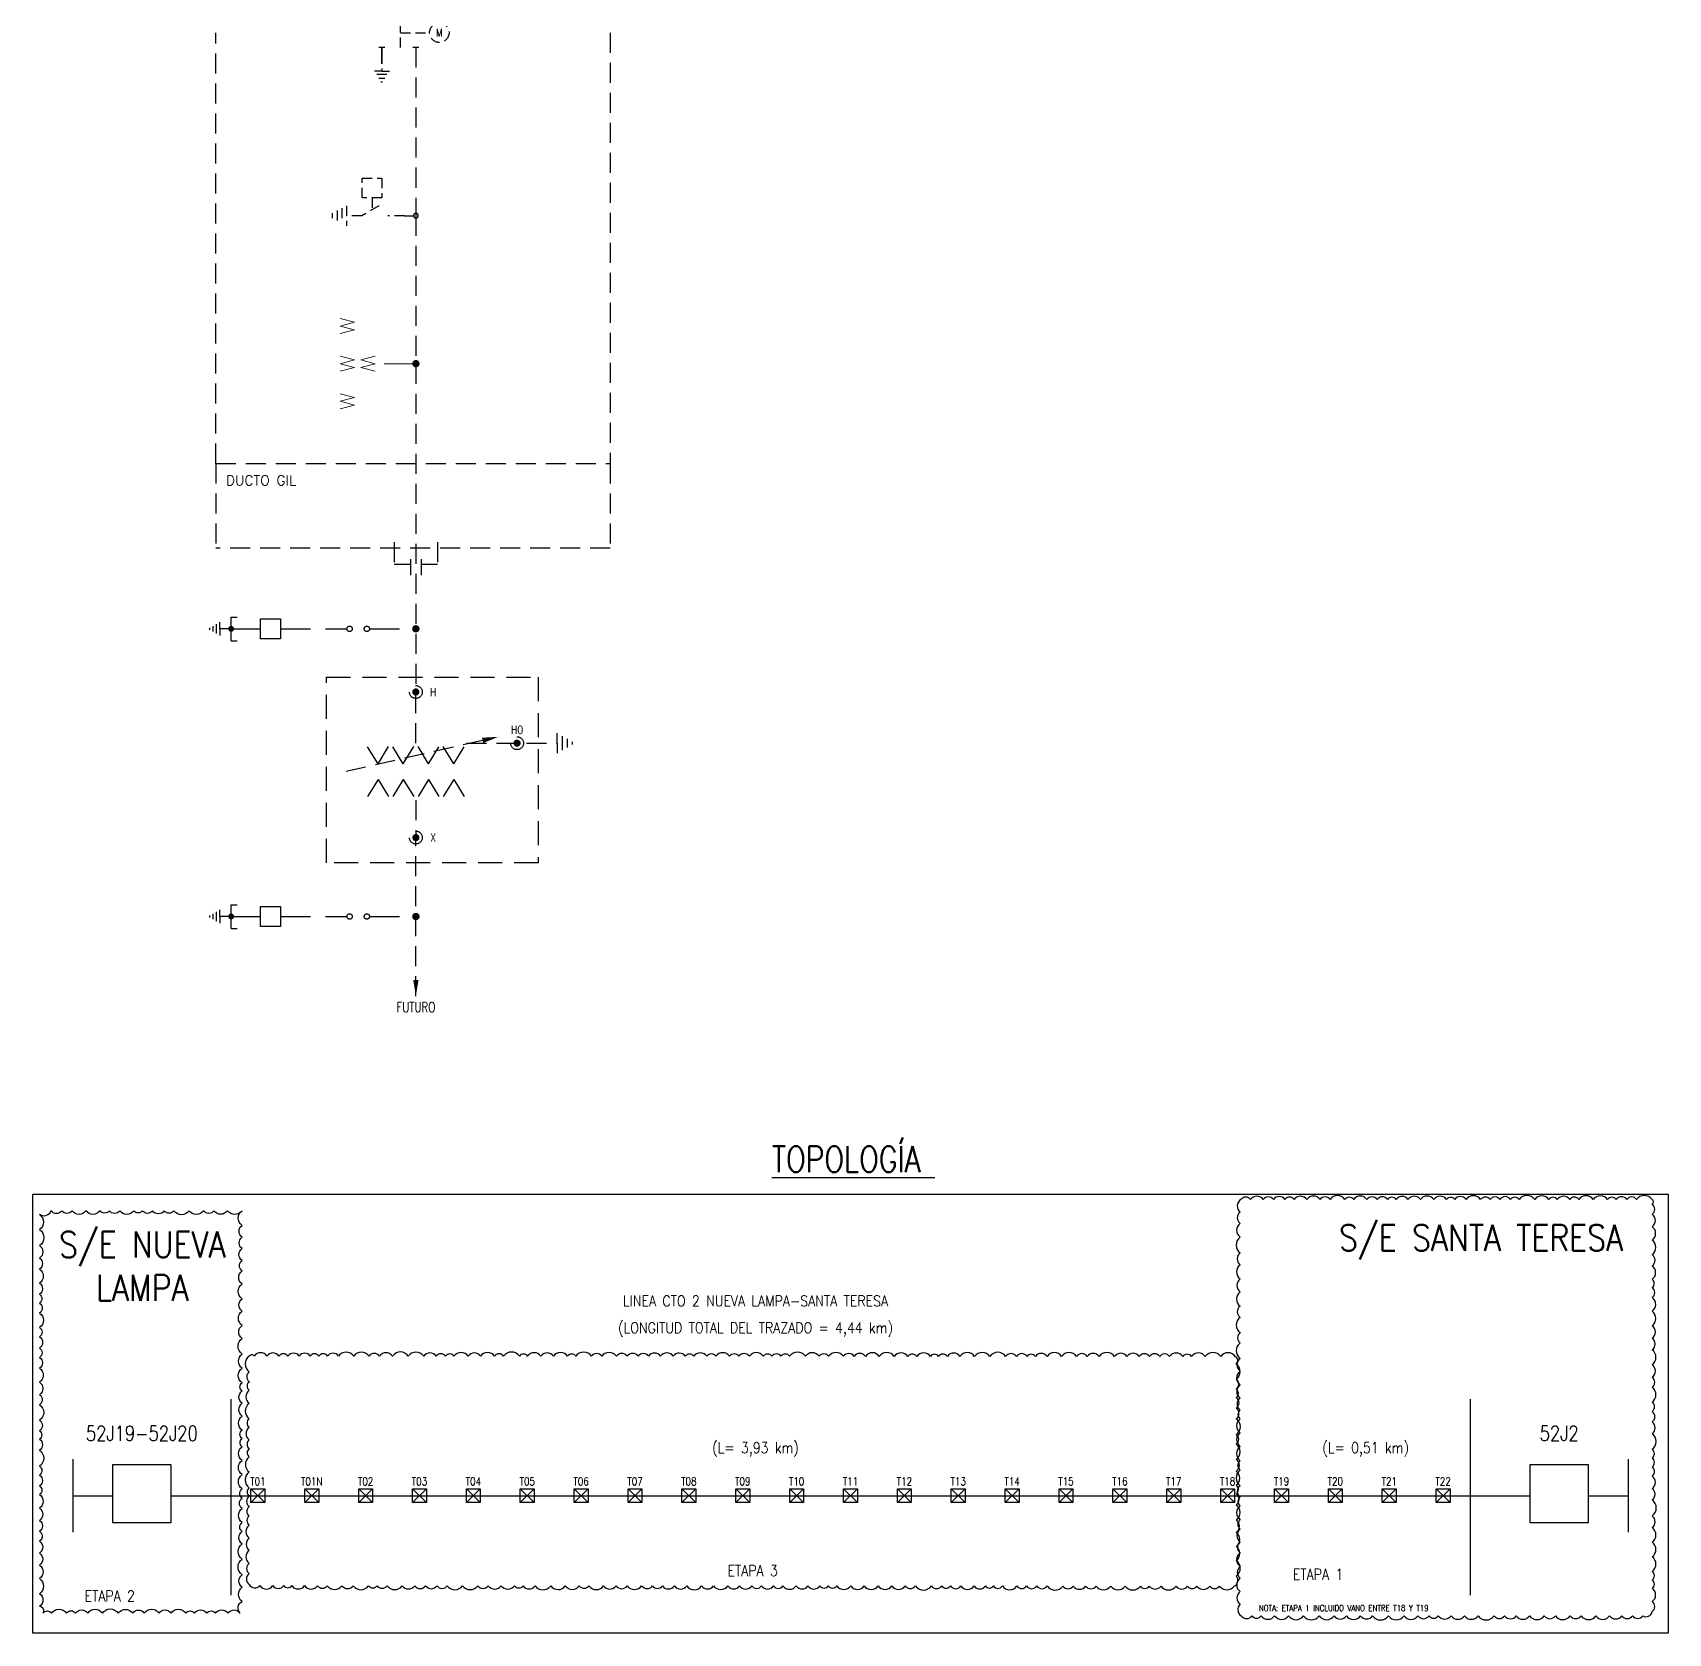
# Model space of a CAD drawing. Header units: millimetres. Extents: x 230619 to 232110, y 95653 to 96751.
# Drawn here: x 230627.9 to 231036.8, y 95793.6 to 96193.7 of the extents above; entities that cross this region are included whole.
import ezdxf
from ezdxf.enums import TextEntityAlignment as Align

# ---------------------------------------------------------------- set-up
doc = ezdxf.new("R2010")
doc.units = ezdxf.units.MM
doc.linetypes.add('DASHED', pattern=[0.75, 0.5, -0.25])
doc.linetypes.add('HIDDENX2', pattern=[0.75, 0.5, -0.25])
for name, color, linetype in [('02TEXTOS', 2, 'Continuous'), ('ADICION D6 y D7', 7, 'Continuous'), ('ATRIBUTOSAZUL', 5, 'Continuous'), ('ATRIBUTOSCIANO', 4, 'Continuous'), ('Futuro', 1, 'DASHED'), ('SIMBOLOGIA', 255, 'Continuous'), ('tension_110', 5, 'Continuous'), ('TEXTO 1', 1, 'Continuous'), ('Textos', 5, 'Continuous'), ('vista', 1, 'Continuous')]:
    doc.layers.add(name, color=color, linetype=linetype)
doc.layers.add('EL-Nivel-220kV', color=30, linetype='Continuous', lineweight=20)
doc.layers.add('EL-Simbolos', color=6, linetype='Continuous', lineweight=20)
doc.styles.add('COLBUN2', font='romans.shx', dxfattribs={"width": 0.85})
doc.styles.add('ROMANS', font='romans', dxfattribs={"width": 0.85})
doc.styles.get("Standard").update_dxf_attribs({"font": 'arial.ttf'})
doc.styles.add('TRANSELEC', font='romans.shx', dxfattribs={"width": 0.85})
doc.dimstyles.new('ISO-25', dxfattribs={"dimtxt": 2.5, "dimasz": 2.5, "dimexe": 1.25, "dimexo": 0.625, "dimtad": 1, "dimtxsty": 'Standard', "dimcen": 2.5, "dimadec": 0, "dimazin": 0, "dimtfac": 1, "dimtmove": 0, "dimatfit": 3, "dimfxl": 1, "dimarcsym": 0})

# ---------------------------------------------------------------- blocks, each defined once
blk = doc.blocks.new('*U35')
at = {"color": 0, "linetype": 'ByBlock', "ltscale": 5}
for points in [[(0, 8.65), (0, 15.5)], [(0, 12.38), (7.26, 12.38)], [(-3.95, 8.65), (-5.44, 8.65)], [(-4.7, 8.65), (-4.7, 7.15)], [(-4.7, 4.59), (-4.7, 7.15), (-4.7, 8.65)], [(4.59, 8.65), (3.1, 8.65)], [(-4.7, 7.15), (-4.7, 2.77)], [(-4.7, 2.77), (-6.51, 2.77)], [(-3.42, 1.92), (-5.98, 1.92)], [(-3.95, 0.96), (-5.44, 0.96)], [(-4.48, 0), (-4.91, 0)], [(-4.7, 2.77), (-2.78, 2.77)]]:
    blk.add_lwpolyline(points, dxfattribs=at)
for centre, radius in [((0, 16.08), 0.574), ((9.7, 12.38), 2.44)]:
    blk.add_circle(centre, radius, dxfattribs=at)
at = {"layer": '02TEXTOS', "lineweight": 60, "style": 'COLBUN2', "width": 0.85}
blk.add_text('M', height=1.95, dxfattribs=at).set_placement((9.7, 12.38), align=Align.MIDDLE_CENTER)
blk = doc.blocks.new('*U85')
at = {"color": 0, "linetype": 'ByBlock', "ltscale": 5}
for p, q in [((2.81, 0), (0, 0)), ((2.81, 0), (7.03, 0)), ((9.28, 2.44), (13.5, 0))]:
    blk.add_line(p, q, dxfattribs=at)
blk.add_lwpolyline([(8.53, 4.48), (13.41, 4.48), (13.41, 9.36), (8.53, 9.36)], close=True, dxfattribs=at)
blk.add_lwpolyline([(10.97, 4.48), (10.97, 1.46)], dxfattribs=at)
at = {"layer": 'Futuro', "color": 0, "linetype": 'ByBlock', "lineweight": -3, "ltscale": 5}
for p, q in [((13.5, 0), (17.34, 0)), ((17.34, 2.5), (17.34, -2.5)), ((18.53, 1.89), (18.53, -1.89)), ((19.71, 1.27), (19.71, -1.27)), ((20.9, 0.66), (20.9, -0.66))]:
    blk.add_line(p, q, dxfattribs=at)
blk = doc.blocks.new('TPC')
at = {"layer": 'EL-Nivel-220kV', "color": 0, "linetype": 'ByBlock', "ltscale": 20}
blk.add_line((0, 0.55), (0, 13.55), dxfattribs=at)
at = {"layer": 'EL-Nivel-220kV', "color": 0, "linetype": 'ByBlock', "ltscale": 20, "const_width": 1.25}
blk.add_lwpolyline([(0, 0.55, 1), (0, -0.65, 1)], format="xyb", close=True, dxfattribs=at)
at = {"layer": 'EL-Simbolos', "color": 0, "linetype": 'ByBlock', "ltscale": 20}
for p, q in [((-13.81, 20.44), (-15.07, 25.14)), ((-12.55, 25.14), (-13.81, 20.44)), ((-11.29, 20.44), (-12.55, 25.14)), ((-10.02, 25.14), (-11.29, 20.44)), ((-1.26, 20.44), (-2.52, 25.14)), ((0, 25.14), (-1.26, 20.44)), ((1.26, 20.44), (0, 25.14)), ((2.52, 25.14), (1.26, 20.44)), ((11.29, 20.44), (10.02, 25.14)), ((12.55, 25.14), (11.29, 20.44)), ((13.81, 20.44), (12.55, 25.14)), ((15.07, 25.14), (13.81, 20.44)), ((-1.26, 18.26), (-2.52, 13.55)), ((0, 13.55), (-1.26, 18.26)), ((1.26, 18.26), (0, 13.55)), ((2.52, 13.55), (1.26, 18.26))]:
    blk.add_line(p, q, dxfattribs=at)
blk = doc.blocks.new('TRAFO PODER1-Futuro')
at = {"color": 0, "ltscale": 10}
for p, q in [((0, -27.69), (0, -14.9)), ((35.31, -27.69), (35.31, -25.19)), ((35.31, -27.69), (35.31, -30.19)), ((36.56, -25.91), (36.56, -29.47)), ((37.81, -26.63), (37.81, -28.75)), ((39.06, -27.35), (39.06, -28.02)), ((0, -41.9), (0, -51.29))]:
    blk.add_line(p, q, dxfattribs=at)
at = {"color": 0, "linetype": 'HIDDENX2', "ltscale": 12}
blk.add_lwpolyline([(-22.36, -11.17), (30.57, -11.17), (30.57, -57.62), (-22.36, -57.62)], close=True, dxfattribs=at)
at = {"color": 0, "ltscale": 10, "const_width": 0.94}
for points in [[(-0.43, -14.9, 1), (0.43, -14.9, 1)], [(24.86, -27.69, 1), (25.72, -27.69, 1)], [(-0.43, -51.29, 1), (0.43, -51.29, 1)]]:
    blk.add_lwpolyline(points, format="xyb", close=True, dxfattribs=at)
at = {"color": 0, "ltscale": 10}
for points in [[(16.68, -26.99), (-18.99, -35.13)], [(-9.46, -32.82), (-12.62, -27.69)], [(-9.46, -32.82), (-6.31, -27.69)], [(-3.15, -32.82), (-6.31, -27.69)], [(-3.15, -32.82), (0, -27.69)], [(3.15, -32.82), (0, -27.69)], [(3.15, -32.82), (6.31, -27.69)], [(9.46, -32.82), (6.31, -27.69)], [(9.46, -32.82), (12.62, -27.69)], [(12.62, -27.69), (35.31, -27.69)], [(-9.46, -36.77), (-12.62, -41.9)], [(-9.46, -36.77), (-6.31, -41.9)], [(-3.15, -36.77), (-6.31, -41.9)], [(-3.15, -36.77), (0, -41.9)], [(3.15, -36.77), (0, -41.9)], [(3.15, -36.77), (6.31, -41.9)], [(9.46, -36.77), (6.31, -41.9)], [(9.46, -36.77), (12.62, -41.9)]]:
    blk.add_lwpolyline(points, dxfattribs=at)
for centre in [(0, -14.9), (25.29, -27.69), (0, -51.29)]:
    blk.add_circle(centre, 1.61, dxfattribs=at)
blk.add_solid([(16.53, -26.34), (20.58, -26.1), (16.83, -27.64)], dxfattribs=at)
at = {"color": 0, "ltscale": 10, "style": 'ROMANS', "width": 0.85}
for s, p in [('H', (4.32, -14.9)), ('H0', (25.29, -24.35)), ('X', (4.32, -51.29))]:
    blk.add_text(s, height=2, dxfattribs=at).set_placement(p, align=Align.MIDDLE_CENTER)
blk = doc.blocks.new('PR')
at = {"color": 0, "linetype": 'ByBlock', "lineweight": -2, "ltscale": 15}
for p, q in [((-51.53, -0.22), (-51.53, 0.22)), ((-50.7, -0.7), (-50.7, 0.7)), ((-49.87, -1.19), (-49.87, 1.19)), ((-49.03, 0), (-49.03, 1.67)), ((-49.03, 0), (-49.03, -1.67)), ((-46.39, 0), (-49.03, 0)), ((-46.17, 2.93), (-44.71, 2.93)), ((-46.17, 0.22), (-46.17, 2.93)), ((-45.96, 0), (-38.82, 0)), ((-45.96, 0), (-38.82, 0)), ((-33.82, 0), (-17.23, 0)), ((-11.59, 0), (0, 0)), ((-46.17, -3), (-46.17, -0.22)), ((-46.17, -3), (-44.71, -3))]:
    blk.add_line(p, q, dxfattribs=at)
at = {"color": 0, "linetype": 'ByBlock', "lineweight": -2, "ltscale": 15, "const_width": 0.752}
blk.add_lwpolyline([(-46.53, 0, -1), (-45.81, 0, -1)], format="xyb", close=True, dxfattribs=at)
at = {"color": 0, "linetype": 'ByBlock', "lineweight": -2, "ltscale": 15}
blk.add_lwpolyline([(-33.82, -2.5), (-38.82, -2.5), (-38.82, 2.5), (-33.82, 2.5)], close=True, dxfattribs=at)
at = {"color": 0, "linetype": 'ByBlock', "lineweight": -2, "ltscale": 20, "const_width": 0.94}
blk.add_lwpolyline([(-0.45, 0, 1), (0.45, 0, 1)], format="xyb", close=True, dxfattribs=at)
at = {"color": 0, "linetype": 'ByBlock', "lineweight": -2, "ltscale": 15}
for centre in [(-16.56, 0), (-12.26, 0)]:
    blk.add_circle(centre, 0.67, dxfattribs=at)
blk = doc.blocks.new('uni002')
at = {"layer": 'SIMBOLOGIA'}
blk.add_lwpolyline([(-3.5, -6.2), (3.5, -6.2), (3.5, 0.8), (-3.5, 0.8)], close=True, dxfattribs=at)
at = {"layer": 'ATRIBUTOSAZUL', "style": 'ROMANS', "width": 0.8}
blk.add_attdef('52', text='', height=2.2, dxfattribs=at).set_placement((4.5, -2.84), align=Align.MIDDLE_LEFT)
at = {"layer": 'ATRIBUTOSCIANO', "style": 'ROMANS', "width": 0.8}
blk.add_attdef('T', text='', height=1.8, dxfattribs=at).set_placement((0, -2.74), align=Align.MIDDLE)

msp = doc.modelspace()

# ---------------------------------------------------------------- linework, layer by layer
for p, q in [((230637.9, 95837.05), (230637.9, 95818.86)), ((231026.78, 95837.05), (231026.78, 95818.86)), ((230637.9, 95827.95), (230647.9, 95827.95)), ((230662.46, 95827.95), (231002.22, 95827.95)), ((231016.78, 95827.95), (231026.78, 95827.95))]:
    msp.add_line(p, q)
msp.add_lwpolyline([(230627.9, 95903.33), (231036.78, 95903.33), (231036.78, 95793.56), (230627.9, 95793.56)], close=True)
at = {"layer": 'ADICION D6 y D7'}
for p, q in [((230682.46, 95829.69), (230685.92, 95826.22)), ((230682.46, 95826.22), (230685.92, 95829.69)), ((230695.92, 95829.69), (230699.39, 95826.22)), ((230695.92, 95826.22), (230699.39, 95829.69)), ((230709.39, 95829.69), (230712.86, 95826.22)), ((230709.39, 95826.22), (230712.86, 95829.69)), ((230722.86, 95829.69), (230726.33, 95826.22)), ((230722.86, 95826.22), (230726.33, 95829.69)), ((230736.33, 95829.69), (230739.8, 95826.22)), ((230736.33, 95826.22), (230739.8, 95829.69)), ((230749.8, 95829.69), (230753.26, 95826.22)), ((230749.8, 95826.22), (230753.26, 95829.69)), ((230763.26, 95829.69), (230766.73, 95826.22)), ((230763.26, 95826.22), (230766.73, 95829.69)), ((230776.73, 95829.69), (230780.2, 95826.22)), ((230776.73, 95826.22), (230780.2, 95829.69)), ((230790.2, 95829.69), (230793.67, 95826.22)), ((230790.2, 95826.22), (230793.67, 95829.69)), ((230803.67, 95829.69), (230807.14, 95826.22)), ((230803.67, 95826.22), (230807.14, 95829.69)), ((230817.14, 95829.69), (230820.6, 95826.22)), ((230817.14, 95826.22), (230820.6, 95829.69)), ((230830.6, 95829.69), (230834.07, 95826.22)), ((230830.6, 95826.22), (230834.07, 95829.69)), ((230844.07, 95829.69), (230847.54, 95826.22)), ((230844.07, 95826.22), (230847.54, 95829.69)), ((230857.54, 95829.69), (230861.01, 95826.22)), ((230857.54, 95826.22), (230861.01, 95829.69)), ((230871.01, 95829.69), (230874.48, 95826.22)), ((230871.01, 95826.22), (230874.48, 95829.69)), ((230884.48, 95829.69), (230887.94, 95826.22)), ((230884.48, 95826.22), (230887.94, 95829.69)), ((230897.94, 95829.69), (230901.41, 95826.22)), ((230897.94, 95826.22), (230901.41, 95829.69)), ((230911.41, 95829.69), (230914.88, 95826.22)), ((230911.41, 95826.22), (230914.88, 95829.69)), ((230924.88, 95829.69), (230928.35, 95826.22)), ((230924.88, 95826.22), (230928.35, 95829.69)), ((230938.35, 95829.69), (230941.82, 95826.22)), ((230938.35, 95826.22), (230941.82, 95829.69)), ((230951.82, 95829.69), (230955.28, 95826.22)), ((230951.82, 95826.22), (230955.28, 95829.69)), ((230965.28, 95829.69), (230968.75, 95826.22)), ((230965.28, 95826.22), (230968.75, 95829.69)), ((230978.75, 95829.69), (230982.22, 95826.22)), ((230978.75, 95826.22), (230982.22, 95829.69))]:
    msp.add_line(p, q, dxfattribs=at)
at = {"layer": 'ADICION D6 y D7', "color": 4}
msp.add_lwpolyline([(231032.74, 95902, 0.520567), (231028.82, 95902, 0.520567), (231026.4, 95902, 0.520567), (231023.71, 95902, 0.520567), (231021.59, 95902, 0.520567), (231018.01, 95902, 0.520567), (231014.4, 95902, 0.520567), (231012.14, 95902, 0.520567), (231009.03, 95902, 0.520567), (231006.92, 95902, 0.520567), (231003.39, 95902, 0.520567), (230999.48, 95902, 0.520567), (230997.37, 95902, 0.520567), (230994.65, 95902, 0.520567), (230992.23, 95902, 0.520567), (230989.87, 95902, 0.520567), (230986.22, 95902, 0.520567), (230983.39, 95902, 0.520567), (230981.36, 95902, 0.520567), (230978.15, 95902, 0.520567), (230974.81, 95902, 0.520567), (230971.7, 95902, 0.520567), (230968.77, 95902, 0.520567), (230966.56, 95902, 0.520567), (230963.98, 95902, 0.520567), (230961.43, 95902, 0.520567), (230958.13, 95902, 0.520567), (230955.92, 95902, 0.520567), (230952.21, 95902, 0.520567), (230949.71, 95902, 0.520567), (230946.41, 95902, 0.520567), (230943.22, 95902, 0.520567), (230940.95, 95902, 0.520567), (230938.09, 95902, 0.520567), (230935.54, 95902, 0.520567), (230932.31, 95902, 0.520567), (230929.95, 95902, 0.520567), (230929.76, 95898.87, 0.520567), (230929.76, 95896.02, 0.520567), (230929.76, 95892.57, 0.520567), (230929.76, 95888.63, 0.520567), (230929.76, 95885.69, 0.520567), (230929.76, 95882.16, 0.520567), (230929.76, 95878.89, 0.520567), (230929.76, 95875.32, 0.520567), (230929.76, 95872.53, 0.520567), (230929.76, 95868.71, 0.520567), (230929.76, 95866.13, 0.520567), (230929.76, 95862.29, 0.520567), (230929.76, 95859.07, 0.520567), (230929.76, 95855.67, 0.520567), (230929.76, 95852.35, 0.520567), (230929.76, 95849.36, 0.520567), (230929.76, 95847.17, 0.520567), (230929.76, 95843.68, 0.520567), (230929.76, 95840.28, 0.520567), (230929.76, 95836.71, 0.520567), (230929.76, 95834.33, 0.520567), (230929.76, 95830.41, 0.520567), (230929.76, 95827.6, 0.520567), (230929.76, 95825.45, 0.520567), (230929.76, 95821.96, 0.520567), (230929.76, 95819.62, 0.520567), (230929.76, 95816.35, 0.520567), (230929.76, 95813.72, 0.520567), (230929.76, 95810.23, 0.520567), (230929.76, 95807.35, 0.520567), (230929.76, 95803.97, 0.520567), (230929.76, 95800.8, 0.520567), (230930.01, 95797.93, 0.520567), (230932.72, 95797.93, 0.520567), (230935, 95797.93, 0.520567), (230938.37, 95797.93, 0.520567), (230941.86, 95797.93, 0.520567), (230945.58, 95797.93, 0.520567), (230949.49, 95797.93, 0.520567), (230953.22, 95797.93, 0.520567), (230956.3, 95797.93, 0.520567), (230959.83, 95797.93, 0.520567), (230962.84, 95797.93, 0.520567), (230966.84, 95797.93, 0.520567), (230970.72, 95797.93, 0.520567), (230974.19, 95797.93, 0.520567), (230976.96, 95797.93, 0.520567), (230979.28, 95797.93, 0.520567), (230982.48, 95797.93, 0.520567), (230985.84, 95797.93, 0.520567), (230989.22, 95797.93, 0.520567), (230993.22, 95797.93, 0.520567), (230995.84, 95797.93, 0.520567), (230998.77, 95797.93, 0.520567), (231002.09, 95797.93, 0.520567), (231005.77, 95797.93, 0.520567), (231008.55, 95797.93, 0.520567), (231012.26, 95797.93, 0.520567), (231014.99, 95797.93, 0.520567), (231018.69, 95797.93, 0.520567), (231022.12, 95797.93, 0.520567), (231025.18, 95797.93, 0.520567), (231027.83, 95797.93, 0.520567), (231030.38, 95797.93, 0.520567), (231032.74, 95798.97, 0.520567), (231032.74, 95801.48, 0.520567), (231032.74, 95804.8, 0.520567), (231032.74, 95806.92, 0.520567), (231032.74, 95809.03, 0.520567), (231032.74, 95812.67, 0.520567), (231032.74, 95816.32, 0.520567), (231032.74, 95819.97, 0.520567), (231032.74, 95822.91, 0.520567), (231032.74, 95826.9, 0.520567), (231032.74, 95829.73, 0.520567), (231032.74, 95832.84, 0.520567), (231032.74, 95835.16, 0.520567), (231032.74, 95837.36, 0.520567), (231032.74, 95839.55, 0.520567), (231032.74, 95843.46, 0.520567), (231032.74, 95846.38, 0.520567), (231032.74, 95849.04, 0.520567), (231032.74, 95851.39, 0.520567), (231032.74, 95855.04, 0.520567), (231032.74, 95857.55, 0.520567), (231032.74, 95860.72, 0.520567), (231032.74, 95864.42, 0.520567), (231032.74, 95867.31, 0.520567), (231032.74, 95870.44, 0.520567), (231032.74, 95874.06, 0.520567), (231032.74, 95877.47, 0.520567), (231032.74, 95879.97, 0.520567), (231032.74, 95882.06, 0.520567), (231032.74, 95885.39, 0.520567), (231032.74, 95888.23, 0.520567), (231032.74, 95891.85, 0.520567), (231032.74, 95895.2, 0.520567), (231032.74, 95898.3, 0.520567), (231032.74, 95900.79, 0.520567)], format="xyb", close=True, dxfattribs=at)
at = {"layer": 'ADICION D6 y D7', "color": 201}
msp.add_lwpolyline([(230680.25, 95899.19, -0.520567), (230676.61, 95899.19, -0.520567), (230673.22, 95899.19, -0.520567), (230670.64, 95899.19, -0.520567), (230667, 95899.19, -0.520567), (230663.2, 95899.19, -0.520567), (230660.8, 95899.19, -0.520567), (230657.83, 95899.19, -0.520567), (230655.33, 95899.19, -0.520567), (230653.18, 95899.19, -0.520567), (230649.68, 95899.19, -0.520567), (230647.06, 95899.19, -0.520567), (230644.73, 95899.19, -0.520567), (230641.22, 95899.19, -0.520567), (230637.74, 95899.19, -0.520567), (230635.17, 95899.19, -0.520567), (230632.46, 95899.19, -0.520567), (230629.63, 95898.21, -0.520567), (230629.63, 95894.47, -0.520567), (230629.63, 95890.48, -0.520567), (230629.63, 95887.36, -0.520567), (230629.63, 95884.57, -0.520567), (230629.63, 95881.09, -0.520567), (230629.63, 95878.3, -0.520567), (230629.63, 95876.1, -0.520567), (230629.63, 95873.6, -0.520567), (230629.63, 95869.99, -0.520567), (230629.63, 95867.69, -0.520567), (230629.63, 95864.85, -0.520567), (230629.63, 95862.51, -0.520567), (230629.63, 95859.81, -0.520567), (230629.63, 95856.33, -0.520567), (230629.63, 95853.21, -0.520567), (230629.63, 95850.7, -0.520567), (230629.63, 95846.81, -0.520567), (230629.63, 95844.18, -0.520567), (230629.63, 95842.08, -0.520567), (230629.63, 95839.3, -0.520567), (230629.63, 95835.35, -0.520567), (230629.63, 95833.12, -0.520567), (230629.63, 95830.39, -0.520567), (230629.63, 95828.24, -0.520567), (230629.63, 95824.83, -0.520567), (230629.63, 95821.75, -0.520567), (230629.63, 95819.08, -0.520567), (230629.63, 95816.58, -0.520567), (230629.63, 95813.59, -0.520567), (230629.63, 95810.59, -0.520567), (230629.63, 95807.24, -0.520567), (230629.63, 95803.46, -0.520567), (230629.63, 95800.3, -0.520567), (230630.5, 95798.6, -0.520567), (230632.62, 95798.6, -0.520567), (230636.37, 95798.6, -0.520567), (230638.6, 95798.6, -0.520567), (230641.66, 95798.6, -0.520567), (230645.31, 95798.6, -0.520567), (230649.3, 95798.6, -0.520567), (230652.89, 95798.6, -0.520567), (230655.8, 95798.6, -0.520567), (230659.48, 95798.6, -0.520567), (230662.48, 95798.6, -0.520567), (230666.15, 95798.6, -0.520567), (230668.31, 95798.6, -0.520567), (230671.41, 95798.6, -0.520567), (230673.57, 95798.6, -0.520567), (230676.75, 95798.6, -0.520567), (230679.76, 95798.6, -0.520567), (230680.25, 95801.53, -0.520567), (230680.25, 95805.06, -0.520567), (230680.25, 95808.18, -0.520567), (230680.25, 95812.11, -0.520567), (230680.25, 95815.91, -0.520567), (230680.25, 95818.98, -0.520567), (230680.25, 95821.26, -0.520567), (230680.25, 95824.77, -0.520567), (230680.25, 95827.34, -0.520567), (230680.25, 95829.65, -0.520567), (230680.25, 95833.23, -0.520567), (230680.25, 95836.79, -0.520567), (230680.25, 95840.21, -0.520567), (230680.25, 95842.23, -0.520567), (230680.25, 95844.35, -0.520567), (230680.25, 95847.85, -0.520567), (230680.25, 95851.05, -0.520567), (230680.25, 95854.13, -0.520567), (230680.25, 95856.17, -0.520567), (230680.25, 95859.83, -0.520567), (230680.25, 95863.36, -0.520567), (230680.25, 95867.27, -0.520567), (230680.25, 95870.52, -0.520567), (230680.25, 95874.09, -0.520567), (230680.25, 95877.19, -0.520567), (230680.25, 95880.88, -0.520567), (230680.25, 95884.17, -0.520567), (230680.25, 95886.72, -0.520567), (230680.25, 95889.73, -0.520567), (230680.25, 95892.56, -0.520567), (230680.25, 95895.53, -0.520567)], format="xyb", close=True, dxfattribs=at)
at = {"layer": 'ADICION D6 y D7', "color": 3}
msp.add_lwpolyline([(230682.04, 95862.87, 0.520567), (230682.04, 95858.95, 0.520567), (230682.04, 95856.46, 0.520567), (230682.04, 95854.31, 0.520567), (230682.04, 95851.01, 0.520567), (230682.04, 95847.2, 0.520567), (230682.04, 95845.04, 0.520567), (230682.04, 95841.91, 0.520567), (230682.04, 95839.73, 0.520567), (230682.04, 95837.66, 0.520567), (230682.04, 95833.89, 0.520567), (230682.04, 95829.92, 0.520567), (230682.04, 95827.82, 0.520567), (230682.04, 95825.21, 0.520567), (230682.04, 95822.85, 0.520567), (230682.04, 95820.62, 0.520567), (230682.04, 95817.32, 0.520567), (230682.04, 95814.31, 0.520567), (230682.04, 95811.03, 0.520567), (230682.04, 95808.49, 0.520567), (230682.04, 95805.77, 0.520567), (230684.68, 95805.47, 0.520567), (230687.94, 95805.47, 0.520567), (230690.65, 95805.47, 0.520567), (230692.67, 95805.47, 0.520567), (230695.87, 95805.47, 0.520567), (230699.12, 95805.46, 0.520567), (230701.52, 95805.46, 0.520567), (230705.2, 95805.46, 0.520567), (230708.04, 95805.46, 0.520567), (230711.88, 95805.46, 0.520567), (230713.97, 95805.46, 0.520567), (230716.5, 95805.46, 0.520567), (230720.26, 95805.45, 0.520567), (230723.39, 95805.45, 0.520567), (230726.12, 95805.45, 0.520567), (230728.97, 95805.45, 0.520567), (230731.54, 95805.45, 0.520567), (230735.38, 95805.45, 0.520567), (230739.16, 95805.45, 0.520567), (230741.79, 95805.44, 0.520567), (230745.03, 95805.44, 0.520567), (230748.36, 95805.44, 0.520567), (230750.5, 95805.44, 0.520567), (230753.5, 95805.44, 0.520567), (230757.39, 95805.44, 0.520567), (230761.05, 95805.43, 0.520567), (230764.55, 95805.43, 0.520567), (230766.96, 95805.43, 0.520567), (230770.61, 95805.43, 0.520567), (230773.74, 95805.43, 0.520567), (230776.51, 95805.43, 0.520567), (230780.13, 95805.43, 0.520567), (230782.86, 95805.42, 0.520567), (230785.3, 95805.42, 0.520567), (230788.3, 95805.42, 0.520567), (230791.42, 95805.42, 0.520567), (230795.12, 95805.42, 0.520567), (230798.11, 95805.42, 0.520567), (230801.69, 95805.42, 0.520567), (230804.6, 95805.41, 0.520567), (230807.69, 95805.41, 0.520567), (230810.09, 95805.41, 0.520567), (230813.1, 95805.41, 0.520567), (230815.46, 95805.41, 0.520567), (230818.77, 95805.41, 0.520567), (230821.7, 95805.41, 0.520567), (230824.69, 95805.4, 0.520567), (230826.78, 95805.4, 0.520567), (230828.9, 95805.4, 0.520567), (230832.39, 95805.4, 0.520567), (230835.78, 95805.4, 0.520567), (230839.27, 95805.4, 0.520567), (230842.66, 95805.4, 0.520567), (230846.03, 95805.39, 0.520567), (230848.6, 95805.39, 0.520567), (230852.55, 95805.39, 0.520567), (230855.14, 95805.39, 0.520567), (230857.31, 95805.39, 0.520567), (230859.96, 95805.39, 0.520567), (230863.25, 95805.39, 0.520567), (230866.05, 95805.38, 0.520567), (230868.05, 95805.38, 0.520567), (230870.33, 95805.38, 0.520567), (230873.95, 95805.38, 0.520567), (230876.36, 95805.38, 0.520567), (230878.93, 95805.38, 0.520567), (230881.51, 95805.38, 0.520567), (230885.4, 95805.37, 0.520567), (230888.03, 95805.37, 0.520567), (230891.12, 95805.37, 0.520567), (230893.75, 95805.37, 0.520567), (230897.38, 95805.37, 0.520567), (230901.01, 95805.37, 0.520567), (230904.81, 95805.37, 0.520567), (230907.03, 95805.36, 0.520567), (230909.96, 95805.36, 0.520567), (230913.71, 95805.36, 0.520567), (230916.6, 95805.36, 0.520567), (230918.95, 95805.36, 0.520567), (230922.14, 95805.36, 0.520567), (230924.62, 95805.36, 0.520567), (230928.22, 95805.35, 0.520567), (230928.77, 95807.86, 0.520567), (230928.77, 95811.78, 0.520567), (230928.77, 95815.29, 0.520567), (230928.77, 95818.72, 0.520567), (230928.77, 95821.9, 0.520567), (230928.77, 95825.62, 0.520567), (230928.77, 95828.41, 0.520567), (230928.77, 95830.55, 0.520567), (230928.77, 95834.04, 0.520567), (230928.77, 95837.04, 0.520567), (230928.77, 95840.81, 0.520567), (230928.77, 95843.24, 0.520567), (230928.77, 95847.18, 0.520567), (230928.77, 95849.82, 0.520567), (230928.77, 95852.47, 0.520567), (230928.77, 95854.62, 0.520567), (230928.77, 95857.08, 0.520567), (230928.77, 95860.87, 0.520567), (230928.51, 95862.75, 0.520567), (230924.89, 95862.75, 0.520567), (230921.04, 95862.75, 0.520567), (230917.62, 95862.75, 0.520567), (230915.39, 95862.75, 0.520567), (230912.11, 95862.76, 0.520567), (230909.65, 95862.76, 0.520567), (230907.09, 95862.76, 0.520567), (230904.54, 95862.76, 0.520567), (230901.46, 95862.76, 0.520567), (230898.37, 95862.76, 0.520567), (230894.49, 95862.76, 0.520567), (230891.52, 95862.77, 0.520567), (230888.85, 95862.77, 0.520567), (230885.12, 95862.77, 0.520567), (230881.47, 95862.77, 0.520567), (230878.56, 95862.77, 0.520567), (230876.47, 95862.77, 0.520567), (230873.8, 95862.77, 0.520567), (230871.12, 95862.78, 0.520567), (230867.19, 95862.78, 0.520567), (230863.36, 95862.78, 0.520567), (230859.71, 95862.78, 0.520567), (230856.55, 95862.78, 0.520567), (230854.35, 95862.78, 0.520567), (230852.3, 95862.78, 0.520567), (230848.89, 95862.79, 0.520567), (230846.71, 95862.79, 0.520567), (230843.28, 95862.79, 0.520567), (230839.54, 95862.79, 0.520567), (230836.07, 95862.79, 0.520567), (230833.25, 95862.79, 0.520567), (230830.56, 95862.8, 0.520567), (230826.85, 95862.8, 0.520567), (230824.49, 95862.8, 0.520567), (230821.07, 95862.8, 0.520567), (230817.13, 95862.8, 0.520567), (230814.96, 95862.8, 0.520567), (230812.7, 95862.8, 0.520567), (230810.53, 95862.8, 0.520567), (230807.05, 95862.81, 0.520567), (230804.39, 95862.81, 0.520567), (230802.11, 95862.81, 0.520567), (230798.68, 95862.81, 0.520567), (230796.45, 95862.81, 0.520567), (230793.14, 95862.81, 0.520567), (230791.03, 95862.81, 0.520567), (230788.03, 95862.82, 0.520567), (230784.85, 95862.82, 0.520567), (230781.82, 95862.82, 0.520567), (230779.26, 95862.82, 0.520567), (230776.49, 95862.82, 0.520567), (230773.8, 95862.82, 0.520567), (230770.17, 95862.82, 0.520567), (230767.62, 95862.83, 0.520567), (230763.66, 95862.83, 0.520567), (230761.63, 95862.83, 0.520567), (230758.11, 95862.83, 0.520567), (230754.94, 95862.83, 0.520567), (230751.62, 95862.83, 0.520567), (230749.58, 95862.83, 0.520567), (230745.62, 95862.84, 0.520567), (230743.38, 95862.84, 0.520567), (230739.82, 95862.84, 0.520567), (230736.77, 95862.84, 0.520567), (230733.21, 95862.84, 0.520567), (230731.13, 95862.84, 0.520567), (230728.78, 95862.84, 0.520567), (230725.64, 95862.85, 0.520567), (230721.79, 95862.85, 0.520567), (230717.83, 95862.85, 0.520567), (230714.61, 95862.85, 0.520567), (230711.97, 95862.85, 0.520567), (230708.14, 95862.85, 0.520567), (230704.33, 95862.86, 0.520567), (230701.63, 95862.86, 0.520567), (230699.43, 95862.86, 0.520567), (230697.27, 95862.86, 0.520567), (230694.5, 95862.86, 0.520567), (230691.7, 95862.86, 0.520567), (230689.44, 95862.86, 0.520567), (230686.46, 95862.86, 0.520567), (230683.28, 95862.87, 0.520567)], format="xyb", close=True, dxfattribs=at)
at = {"layer": 'Futuro', "ltscale": 10}
for p, q in [((230673.69, 96085.99), (230772.26, 96085.99)), ((230718.29, 96066.3), (230718.29, 96060.86)), ((230729.09, 96066.34), (230729.09, 96060.86)), ((230722.38, 96062.04), (230722.38, 96058.06)), ((230725, 96062.04), (230725, 96058.06)), ((230718.29, 96060.86), (230722.38, 96060.86)), ((230725, 96060.86), (230729.09, 96060.86))]:
    msp.add_line(p, q, dxfattribs=at)
for points in [[(230673.69, 96085.99), (230673.69, 96193.68)], [(230772.26, 96193.68), (230772.26, 96085.99)], [(230723.69, 96189.94), (230723.69, 96147.94)], [(230723.69, 96147.94), (230723.69, 96110.94)], [(230723.69, 96110.94), (230723.69, 96028.86)], [(230673.69, 96085.99), (230673.69, 96064.81)], [(230772.26, 96085.99), (230772.26, 96064.81), (230673.69, 96064.81)]]:
    msp.add_lwpolyline(points, dxfattribs=at)
msp.add_lwpolyline([(230723.09, 96147.94, -1), (230724.29, 96147.94, -1)], format="xyb", close=True, dxfattribs=at)
at = {"layer": 'vista', "color": 7, "ltscale": 5}
for p, q in [((230677.46, 95852.1), (230677.46, 95803.1)), ((230987.22, 95852.1), (230987.22, 95803.1))]:
    msp.add_line(p, q, dxfattribs=at)

# ---------------------------------------------------------------- block references
at = {"layer": 'Futuro', "ltscale": 10}
for name, p in [('*U35', (230719.85, 96181.29)), ('PR', (230723.69, 96044.66)), ('TRAFO PODER1-Futuro', (230723.69, 96043.76)), ('PR', (230723.69, 95972.74))]:
    msp.add_blockref(name, p, dxfattribs=at)
at = {"layer": 'Futuro', "ltscale": 10, "xscale": -1}
msp.add_blockref('*U85', (230723.69, 96147.94), dxfattribs=at)
at = {"layer": 'Futuro', "ltscale": 10, "xscale": 0.75, "yscale": 0.75, "zscale": 0.75, "rotation": 90}
msp.add_blockref('TPC', (230723.65, 96110.94), dxfattribs=at)
at = {"layer": 'tension_110'}
ref = msp.add_blockref('uni002', (230655.18, 95822.86), dxfattribs=dict(at, xscale=-2.079346102822519, yscale=2.079346102822519, zscale=2.079346102822519, rotation=180))
ref.add_attrib('T', '52J19-52J20', dxfattribs={"layer": 'ATRIBUTOSCIANO', "height": 3.7428, "style": 'ROMANS', "width": 0.8}).set_placement((230655.18, 95843.55), align=Align.MIDDLE)
ref = msp.add_blockref('uni002', (231009.5, 95822.86), dxfattribs=dict(at, xscale=-2.079346102822519, yscale=2.079346102822519, zscale=2.079346102822519, rotation=180))
ref.add_attrib('T', '52J2', dxfattribs={"layer": 'ATRIBUTOSCIANO', "height": 3.743, "style": 'ROMANS', "width": 0.8}).set_placement((231009.5, 95843.55), align=Align.MIDDLE)
ref = msp.add_blockref('uni002', (230684.19, 95826.61), dxfattribs=dict(at, xscale=-0.4954238069495783, yscale=0.4954238069495783, zscale=0.4954238069495783, rotation=180))
ref.add_attrib('T', 'T01', dxfattribs={"layer": 'ATRIBUTOSCIANO', "height": 2, "style": 'ROMANS', "width": 0.8}).set_placement((230684.19, 95831.54), align=Align.MIDDLE)
ref = msp.add_blockref('uni002', (230697.66, 95826.61), dxfattribs=dict(at, xscale=-0.4954238069495783, yscale=0.4954238069495783, zscale=0.4954238069495783, rotation=180))
ref.add_attrib('T', 'T01N', dxfattribs={"layer": 'ATRIBUTOSCIANO', "height": 2, "style": 'ROMANS', "width": 0.8}).set_placement((230697.66, 95831.54), align=Align.MIDDLE)
ref = msp.add_blockref('uni002', (230711.13, 95826.61), dxfattribs=dict(at, xscale=-0.4954238069495783, yscale=0.4954238069495783, zscale=0.4954238069495783, rotation=180))
ref.add_attrib('T', 'T02', dxfattribs={"layer": 'ATRIBUTOSCIANO', "height": 2, "style": 'ROMANS', "width": 0.8}).set_placement((230711.13, 95831.54), align=Align.MIDDLE)
ref = msp.add_blockref('uni002', (230724.59, 95826.61), dxfattribs=dict(at, xscale=-0.4954238069495783, yscale=0.4954238069495783, zscale=0.4954238069495783, rotation=180))
ref.add_attrib('T', 'T03', dxfattribs={"layer": 'ATRIBUTOSCIANO', "height": 2, "style": 'ROMANS', "width": 0.8}).set_placement((230724.59, 95831.54), align=Align.MIDDLE)
ref = msp.add_blockref('uni002', (230738.06, 95826.61), dxfattribs=dict(at, xscale=-0.4954238069495783, yscale=0.4954238069495783, zscale=0.4954238069495783, rotation=180))
ref.add_attrib('T', 'T04', dxfattribs={"layer": 'ATRIBUTOSCIANO', "height": 2, "style": 'ROMANS', "width": 0.8}).set_placement((230738.06, 95831.54), align=Align.MIDDLE)
ref = msp.add_blockref('uni002', (230751.53, 95826.61), dxfattribs=dict(at, xscale=-0.4954238069495783, yscale=0.4954238069495783, zscale=0.4954238069495783, rotation=180))
ref.add_attrib('T', 'T05', dxfattribs={"layer": 'ATRIBUTOSCIANO', "height": 2, "style": 'ROMANS', "width": 0.8}).set_placement((230751.53, 95831.54), align=Align.MIDDLE)
ref = msp.add_blockref('uni002', (230765, 95826.61), dxfattribs=dict(at, xscale=-0.4954238069495783, yscale=0.4954238069495783, zscale=0.4954238069495783, rotation=180))
ref.add_attrib('T', 'T06', dxfattribs={"layer": 'ATRIBUTOSCIANO', "height": 2, "style": 'ROMANS', "width": 0.8}).set_placement((230765, 95831.54), align=Align.MIDDLE)
ref = msp.add_blockref('uni002', (230778.47, 95826.61), dxfattribs=dict(at, xscale=-0.4954238069495783, yscale=0.4954238069495783, zscale=0.4954238069495783, rotation=180))
ref.add_attrib('T', 'T07', dxfattribs={"layer": 'ATRIBUTOSCIANO', "height": 2, "style": 'ROMANS', "width": 0.8}).set_placement((230778.47, 95831.54), align=Align.MIDDLE)
ref = msp.add_blockref('uni002', (230791.93, 95826.61), dxfattribs=dict(at, xscale=-0.4954238069495783, yscale=0.4954238069495783, zscale=0.4954238069495783, rotation=180))
ref.add_attrib('T', 'T08', dxfattribs={"layer": 'ATRIBUTOSCIANO', "height": 2, "style": 'ROMANS', "width": 0.8}).set_placement((230791.93, 95831.54), align=Align.MIDDLE)
ref = msp.add_blockref('uni002', (230805.4, 95826.61), dxfattribs=dict(at, xscale=-0.4954238069495783, yscale=0.4954238069495783, zscale=0.4954238069495783, rotation=180))
ref.add_attrib('T', 'T09', dxfattribs={"layer": 'ATRIBUTOSCIANO', "height": 2, "style": 'ROMANS', "width": 0.8}).set_placement((230805.4, 95831.54), align=Align.MIDDLE)
ref = msp.add_blockref('uni002', (230818.87, 95826.61), dxfattribs=dict(at, xscale=-0.4954238069495783, yscale=0.4954238069495783, zscale=0.4954238069495783, rotation=180))
ref.add_attrib('T', 'T10', dxfattribs={"layer": 'ATRIBUTOSCIANO', "height": 2, "style": 'ROMANS', "width": 0.8}).set_placement((230818.87, 95831.54), align=Align.MIDDLE)
ref = msp.add_blockref('uni002', (230832.34, 95826.61), dxfattribs=dict(at, xscale=-0.4954238069495783, yscale=0.4954238069495783, zscale=0.4954238069495783, rotation=180))
ref.add_attrib('T', 'T11', dxfattribs={"layer": 'ATRIBUTOSCIANO', "height": 2, "style": 'ROMANS', "width": 0.8}).set_placement((230832.34, 95831.54), align=Align.MIDDLE)
ref = msp.add_blockref('uni002', (230845.81, 95826.61), dxfattribs=dict(at, xscale=-0.4954238069495783, yscale=0.4954238069495783, zscale=0.4954238069495783, rotation=180))
ref.add_attrib('T', 'T12', dxfattribs={"layer": 'ATRIBUTOSCIANO', "height": 2, "style": 'ROMANS', "width": 0.8}).set_placement((230845.81, 95831.54), align=Align.MIDDLE)
ref = msp.add_blockref('uni002', (230859.27, 95826.61), dxfattribs=dict(at, xscale=-0.4954238069495783, yscale=0.4954238069495783, zscale=0.4954238069495783, rotation=180))
ref.add_attrib('T', 'T13', dxfattribs={"layer": 'ATRIBUTOSCIANO', "height": 2, "style": 'ROMANS', "width": 0.8}).set_placement((230859.27, 95831.54), align=Align.MIDDLE)
ref = msp.add_blockref('uni002', (230872.74, 95826.61), dxfattribs=dict(at, xscale=-0.4954238069495783, yscale=0.4954238069495783, zscale=0.4954238069495783, rotation=180))
ref.add_attrib('T', 'T14', dxfattribs={"layer": 'ATRIBUTOSCIANO', "height": 2, "style": 'ROMANS', "width": 0.8}).set_placement((230872.74, 95831.54), align=Align.MIDDLE)
ref = msp.add_blockref('uni002', (230886.21, 95826.61), dxfattribs=dict(at, xscale=-0.4954238069495783, yscale=0.4954238069495783, zscale=0.4954238069495783, rotation=180))
ref.add_attrib('T', 'T15', dxfattribs={"layer": 'ATRIBUTOSCIANO', "height": 2, "style": 'ROMANS', "width": 0.8}).set_placement((230886.21, 95831.54), align=Align.MIDDLE)
ref = msp.add_blockref('uni002', (230899.68, 95826.61), dxfattribs=dict(at, xscale=-0.4954238069495783, yscale=0.4954238069495783, zscale=0.4954238069495783, rotation=180))
ref.add_attrib('T', 'T16', dxfattribs={"layer": 'ATRIBUTOSCIANO', "height": 2, "style": 'ROMANS', "width": 0.8}).set_placement((230899.68, 95831.54), align=Align.MIDDLE)
ref = msp.add_blockref('uni002', (230913.15, 95826.61), dxfattribs=dict(at, xscale=-0.4954238069495783, yscale=0.4954238069495783, zscale=0.4954238069495783, rotation=180))
ref.add_attrib('T', 'T17', dxfattribs={"layer": 'ATRIBUTOSCIANO', "height": 2, "style": 'ROMANS', "width": 0.8}).set_placement((230913.15, 95831.54), align=Align.MIDDLE)
ref = msp.add_blockref('uni002', (230926.61, 95826.61), dxfattribs=dict(at, xscale=-0.4954238069495783, yscale=0.4954238069495783, zscale=0.4954238069495783, rotation=180))
ref.add_attrib('T', 'T18', dxfattribs={"layer": 'ATRIBUTOSCIANO', "height": 2, "style": 'ROMANS', "width": 0.8}).set_placement((230926.61, 95831.54), align=Align.MIDDLE)
ref = msp.add_blockref('uni002', (230940.08, 95826.61), dxfattribs=dict(at, xscale=-0.4954238069495783, yscale=0.4954238069495783, zscale=0.4954238069495783, rotation=180))
ref.add_attrib('T', 'T19', dxfattribs={"layer": 'ATRIBUTOSCIANO', "height": 2, "style": 'ROMANS', "width": 0.8}).set_placement((230940.08, 95831.54), align=Align.MIDDLE)
ref = msp.add_blockref('uni002', (230953.55, 95826.61), dxfattribs=dict(at, xscale=-0.4954238069495783, yscale=0.4954238069495783, zscale=0.4954238069495783, rotation=180))
ref.add_attrib('T', 'T20', dxfattribs={"layer": 'ATRIBUTOSCIANO', "height": 2, "style": 'ROMANS', "width": 0.8}).set_placement((230953.55, 95831.54), align=Align.MIDDLE)
ref = msp.add_blockref('uni002', (230967.02, 95826.61), dxfattribs=dict(at, xscale=-0.4954238069495783, yscale=0.4954238069495783, zscale=0.4954238069495783, rotation=180))
ref.add_attrib('T', 'T21', dxfattribs={"layer": 'ATRIBUTOSCIANO', "height": 2, "style": 'ROMANS', "width": 0.8}).set_placement((230967.02, 95831.54), align=Align.MIDDLE)
ref = msp.add_blockref('uni002', (230980.49, 95826.61), dxfattribs=dict(at, xscale=-0.4954238069495783, yscale=0.4954238069495783, zscale=0.4954238069495783, rotation=180))
ref.add_attrib('T', 'T22', dxfattribs={"layer": 'ATRIBUTOSCIANO', "height": 2, "style": 'ROMANS', "width": 0.8}).set_placement((230980.49, 95831.54), align=Align.MIDDLE)

# ---------------------------------------------------------------- texts
at = {"layer": 'Futuro', "ltscale": 10, "style": 'COLBUN2'}
msp.add_text('DUCTO GIL', height=2.5, dxfattribs=at).set_placement((230676.21, 96080.51))
at = {"layer": 'Futuro', "ltscale": 10, "style": 'COLBUN2', "width": 0.75}
msp.add_text('FUTURO', height=2.5, dxfattribs=at).set_placement((230723.69, 95948.83), align=Align.CENTER)
at = {"layer": 'TEXTO 1', "style": 'ROMANS', "width": 0.8}
msp.add_text('%%UTOPOLOGÍA ', height=6.498, dxfattribs=at).set_placement((230833.06, 95912.07), align=Align.MIDDLE_CENTER)
at = {"layer": 'Textos', "style": 'TRANSELEC', "width": 0.85}
for s, height, p in [('S/E SANTA TERESA', 6.498, (230989.99, 95892.45)), ('LINEA CTO 2 NUEVA LAMPA-SANTA TERESA', 2.7031, (230808.6, 95876.65)), ('(LONGITUD TOTAL DEL TRAZADO = 4,44 km)', 2.7031, (230808.6, 95869.93)), ('(L= 3,93 km)', 2.7031, (230808.6, 95839.96)), ('(L= 0,51 km)', 2.7031, (230961.13, 95839.96)), ('ETAPA 3', 2.703, (230807.88, 95809.23)), ('ETAPA 1', 2.703, (230949.22, 95808.31)), ('ETAPA 2', 2.703, (230647.16, 95802.88)), ('NOTA: ETAPA 1 INCLUIDO VANO ENTRE T18 Y T19', 1.5, (230955.64, 95799.88))]:
    msp.add_text(s, height=height, dxfattribs=at).set_placement(p, align=Align.MIDDLE_CENTER)
at = {"layer": 'Textos', "insert": (230655.3, 95893.97), "char_height": 6.498, "width": 78.241, "attachment_point": 2, "style": 'TRANSELEC'}
msp.add_mtext('S/E NUEVA \\PLAMPA', dxfattribs=at)

# ---------------------------------------------------------------- leaders
at = {"layer": 'Futuro', "ltscale": 10}
msp.add_leader([(230723.69, 95952.85), (230723.69, 95992.47)], dimstyle='ISO-25', override={"dimasz": 4}, dxfattribs=at)

doc.saveas('drawing.dxf')
